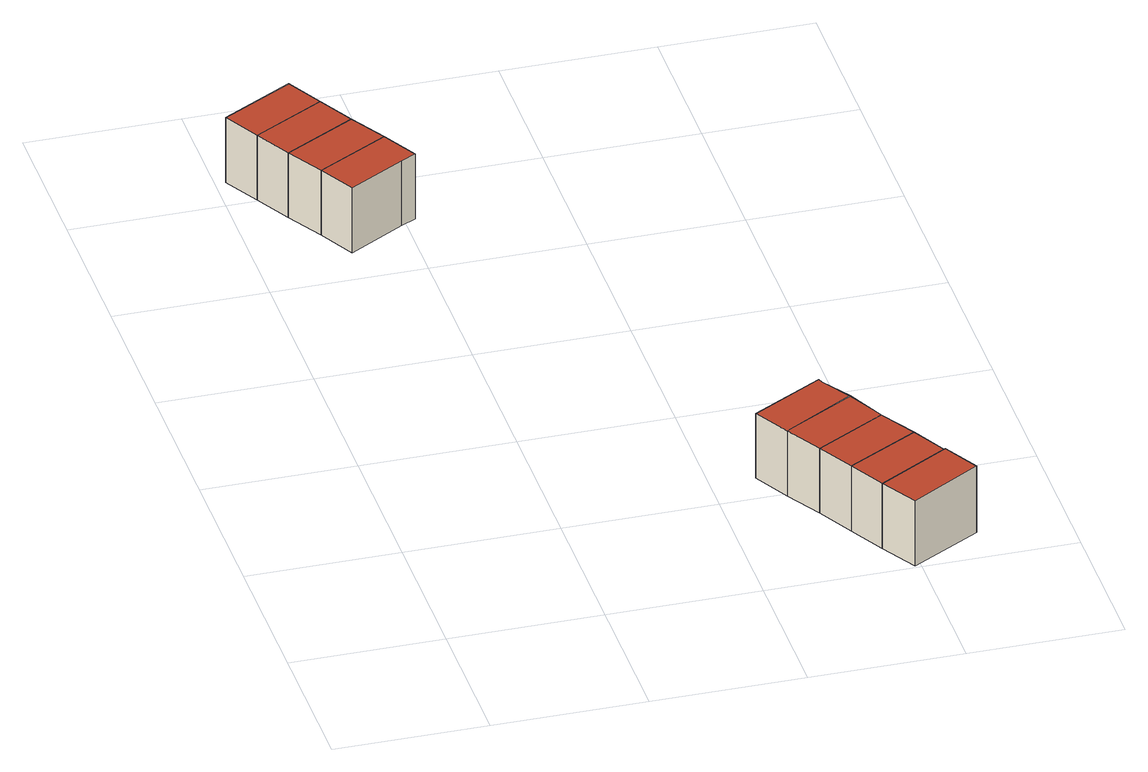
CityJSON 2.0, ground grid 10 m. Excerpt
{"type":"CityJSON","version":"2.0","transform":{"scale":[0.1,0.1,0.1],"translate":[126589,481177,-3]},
"CityObjects":{
"building1":{"type":"Building","attributes":{"b3_dak_type":"multiple horizontal","b3_h_dak_50p":1.91,"b3_h_dak_70p":1.93,"b3_h_dak_max":2.11,"b3_h_dak_min":1.77,"b3_h_maaiveld":-2.83,"b3_kas_warenhuis":false,"b3_mutatie_ahn3_ahn4":false,"b3_reconstructie_onvolledig":false,"b3_rmse_lod12":0.0403,"b3_rmse_lod13":0.0403,"b3_rmse_lod22":0.037,"b3_val3dity_lod12":"[]","b3_val3dity_lod13":"[]","b3_val3dity_lod22":"[]","b3_volume_lod12":69.95,"b3_volume_lod13":69.95,"b3_volume_lod22":69.76,"geconstateerd":false,"oorspronkelijkbouwjaar":1985,"status":"Pand in gebruik"},"children":["building1-1"]},
"building1-1":{"type":"BuildingPart","parents":["building1"],"geometry":[{"type":"Solid","lod":"2.2","boundaries":[[[[0,1,2,3]],[[4,1,0,5]],[[6,2,1,4]],[[5,0,3,7]],[[7,3,2,6]],[[7,6,4,5]]]],"semantics":{"surfaces":[{"type":"GroundSurface"},{"type":"WallSurface","on_footprint_edge":true},{"type":"RoofSurface"}],"values":[[0,1,1,1,1,2]]}}]},
"building2":{"type":"Building","attributes":{"b3_dak_type":"multiple horizontal","b3_h_dak_50p":1.91,"b3_h_dak_70p":1.93,"b3_h_dak_max":2.06,"b3_h_dak_min":1.83,"b3_h_maaiveld":-2.83,"b3_kas_warenhuis":false,"b3_mutatie_ahn3_ahn4":false,"b3_reconstructie_onvolledig":false,"b3_rmse_lod12":0.0399,"b3_rmse_lod13":0.0399,"b3_rmse_lod22":0.0381,"b3_val3dity_lod12":"[]","b3_val3dity_lod13":"[]","b3_val3dity_lod22":"[]","b3_volume_lod12":69.99,"b3_volume_lod13":69.99,"b3_volume_lod22":69.83,"geconstateerd":false,"oorspronkelijkbouwjaar":1985,"status":"Pand in gebruik"},"children":["building2-1"]},
"building2-1":{"type":"BuildingPart","parents":["building2"],"geometry":[{"type":"Solid","lod":"2.2","boundaries":[[[[8,2,1,9]],[[6,2,8,10]],[[10,8,9,11]],[[4,1,2,6]],[[11,9,1,4]],[[11,4,6,10]]]],"semantics":{"surfaces":[{"type":"GroundSurface"},{"type":"WallSurface","on_footprint_edge":true},{"type":"RoofSurface"}],"values":[[0,1,1,1,1,2]]}}]},
"building3":{"type":"Building","attributes":{"b3_dak_type":"multiple horizontal","b3_h_dak_50p":1.91,"b3_h_dak_70p":1.93,"b3_h_dak_max":2.08,"b3_h_dak_min":1.78,"b3_h_maaiveld":-2.82,"b3_kas_warenhuis":false,"b3_mutatie_ahn3_ahn4":false,"b3_reconstructie_onvolledig":false,"b3_rmse_lod12":0.0404,"b3_rmse_lod13":0.0404,"b3_rmse_lod22":0.0389,"b3_val3dity_lod12":"[]","b3_val3dity_lod13":"[]","b3_val3dity_lod22":"[]","b3_volume_lod12":69.8,"b3_volume_lod13":69.8,"b3_volume_lod22":69.65,"geconstateerd":false,"oorspronkelijkbouwjaar":1985,"status":"Pand in gebruik"},"children":["building3-1"]},
"building3-1":{"type":"BuildingPart","parents":["building3"],"geometry":[{"type":"Solid","lod":"2.2","boundaries":[[[[9,12,13,8]],[[14,12,9,11]],[[15,13,12,14]],[[11,9,8,10]],[[10,8,13,15]],[[10,15,14,11]]]],"semantics":{"surfaces":[{"type":"GroundSurface"},{"type":"WallSurface","on_footprint_edge":true},{"type":"RoofSurface"}],"values":[[0,1,1,1,1,2]]}}]},
"building4":{"type":"Building","attributes":{"b3_dak_type":"multiple horizontal","b3_h_dak_50p":1.92,"b3_h_dak_70p":1.94,"b3_h_dak_max":2.07,"b3_h_dak_min":1.81,"b3_h_maaiveld":-2.81,"b3_kas_warenhuis":false,"b3_mutatie_ahn3_ahn4":false,"b3_reconstructie_onvolledig":false,"b3_rmse_lod12":0.0379,"b3_rmse_lod13":0.0379,"b3_rmse_lod22":0.0362,"b3_val3dity_lod12":"[]","b3_val3dity_lod13":"[]","b3_val3dity_lod22":"[]","b3_volume_lod12":69.45,"b3_volume_lod13":69.45,"b3_volume_lod22":69.3,"geconstateerd":false,"oorspronkelijkbouwjaar":1985,"status":"Pand in gebruik"},"children":["building4-1"]},
"building4-1":{"type":"BuildingPart","parents":["building4"],"geometry":[{"type":"Solid","lod":"2.2","boundaries":[[[[13,12,16,17,18]],[[19,16,12,14]],[[20,17,16,19]],[[15,13,18,21]],[[21,18,17,20]],[[14,12,13,15]],[[14,15,21,20,19]]]],"semantics":{"surfaces":[{"type":"GroundSurface"},{"type":"WallSurface","on_footprint_edge":true},{"type":"RoofSurface"}],"values":[[0,1,1,1,1,1,2]]}}]},
"building5":{"type":"Building","attributes":{"b3_dak_type":"multiple horizontal","b3_h_dak_50p":1.93,"b3_h_dak_70p":1.95,"b3_h_dak_max":2.06,"b3_h_dak_min":1.74,"b3_h_maaiveld":-2.78,"b3_kas_warenhuis":false,"b3_mutatie_ahn3_ahn4":false,"b3_reconstructie_onvolledig":false,"b3_rmse_lod12":0.044,"b3_rmse_lod13":0.044,"b3_rmse_lod22":0.0421,"b3_val3dity_lod12":"[]","b3_val3dity_lod13":"[]","b3_val3dity_lod22":"[]","b3_volume_lod12":68.93,"b3_volume_lod13":68.93,"b3_volume_lod22":68.77,"geconstateerd":false,"oorspronkelijkbouwjaar":1985,"status":"Pand in gebruik"},"children":["building5-1"]},
"building5-1":{"type":"BuildingPart","parents":["building5"],"geometry":[{"type":"Solid","lod":"2.2","boundaries":[[[[22,23,24,25,26]],[[27,23,22,28]],[[29,24,23,27]],[[30,25,24,29]],[[28,22,26,31]],[[31,26,25,30]],[[31,30,29,27,28]]]],"semantics":{"surfaces":[{"type":"GroundSurface"},{"type":"WallSurface","on_footprint_edge":true},{"type":"RoofSurface"}],"values":[[0,1,1,1,1,1,2]]}}]},
"building6":{"type":"Building","attributes":{"b3_dak_type":"multiple horizontal","b3_h_dak_50p":1.94,"b3_h_dak_70p":1.96,"b3_h_dak_max":2.13,"b3_h_dak_min":1.84,"b3_h_maaiveld":-2.79,"b3_kas_warenhuis":false,"b3_mutatie_ahn3_ahn4":false,"b3_reconstructie_onvolledig":false,"b3_rmse_lod12":0.0374,"b3_rmse_lod13":0.0374,"b3_rmse_lod22":0.0358,"b3_val3dity_lod12":"[]","b3_val3dity_lod13":"[]","b3_val3dity_lod22":"[]","b3_volume_lod12":69.27,"b3_volume_lod13":69.27,"b3_volume_lod22":69.12,"geconstateerd":false,"oorspronkelijkbouwjaar":1985,"status":"Pand in gebruik"},"children":["building6-1"]},
"building6-1":{"type":"BuildingPart","parents":["building6"],"geometry":[{"type":"Solid","lod":"2.2","boundaries":[[[[26,32,33,22]],[[34,32,26,31]],[[35,33,32,34]],[[31,26,22,28]],[[28,22,33,35]],[[28,35,34,31]]]],"semantics":{"surfaces":[{"type":"GroundSurface"},{"type":"WallSurface","on_footprint_edge":true},{"type":"RoofSurface"}],"values":[[0,1,1,1,1,2]]}}]},
"building7":{"type":"Building","attributes":{"b3_dak_type":"multiple horizontal","b3_h_dak_50p":1.94,"b3_h_dak_70p":1.96,"b3_h_dak_max":2.04,"b3_h_dak_min":1.75,"b3_h_maaiveld":-2.79,"b3_kas_warenhuis":false,"b3_mutatie_ahn3_ahn4":false,"b3_reconstructie_onvolledig":false,"b3_rmse_lod12":0.0409,"b3_rmse_lod13":0.0409,"b3_rmse_lod22":0.0398,"b3_val3dity_lod12":"[]","b3_val3dity_lod13":"[]","b3_val3dity_lod22":"[]","b3_volume_lod12":69.33,"b3_volume_lod13":69.33,"b3_volume_lod22":69.2,"geconstateerd":false,"oorspronkelijkbouwjaar":1985,"status":"Pand in gebruik"},"children":["building7-1"]},
"building7-1":{"type":"BuildingPart","parents":["building7"],"geometry":[{"type":"Solid","lod":"2.2","boundaries":[[[[36,33,32,37]],[[35,33,36,38]],[[38,36,37,39]],[[34,32,33,35]],[[39,37,32,34]],[[39,34,35,38]]]],"semantics":{"surfaces":[{"type":"GroundSurface"},{"type":"WallSurface","on_footprint_edge":true},{"type":"RoofSurface"}],"values":[[0,1,1,1,1,2]]}}]},
"building8":{"type":"Building","attributes":{"b3_dak_type":"multiple horizontal","b3_h_dak_50p":1.93,"b3_h_dak_70p":1.96,"b3_h_dak_max":2.13,"b3_h_dak_min":1.83,"b3_h_maaiveld":-2.79,"b3_kas_warenhuis":false,"b3_mutatie_ahn3_ahn4":false,"b3_reconstructie_onvolledig":false,"b3_rmse_lod12":0.0437,"b3_rmse_lod13":0.0437,"b3_rmse_lod22":0.0418,"b3_val3dity_lod12":"[]","b3_val3dity_lod13":"[]","b3_val3dity_lod22":"[]","b3_volume_lod12":69.29,"b3_volume_lod13":69.29,"b3_volume_lod22":69.13,"geconstateerd":false,"oorspronkelijkbouwjaar":1985,"status":"Pand in gebruik"},"children":["building8-1"]},
"building8-1":{"type":"BuildingPart","parents":["building8"],"geometry":[{"type":"Solid","lod":"2.2","boundaries":[[[[40,36,37,41]],[[38,36,40,42]],[[42,40,41,43]],[[39,37,36,38]],[[43,41,37,39]],[[43,39,38,42]]]],"semantics":{"surfaces":[{"type":"GroundSurface"},{"type":"WallSurface","on_footprint_edge":true},{"type":"RoofSurface"}],"values":[[0,1,1,1,1,2]]}}]},
"building9":{"type":"Building","attributes":{"b3_dak_type":"multiple horizontal","b3_h_dak_50p":1.94,"b3_h_dak_70p":1.95,"b3_h_dak_max":2.06,"b3_h_dak_min":1.82,"b3_h_maaiveld":-2.8,"b3_kas_warenhuis":false,"b3_mutatie_ahn3_ahn4":false,"b3_reconstructie_onvolledig":false,"b3_rmse_lod12":0.0395,"b3_rmse_lod13":0.0395,"b3_rmse_lod22":0.0372,"b3_val3dity_lod12":"[]","b3_val3dity_lod13":"[]","b3_val3dity_lod22":"[]","b3_volume_lod12":69.34,"b3_volume_lod13":69.34,"b3_volume_lod22":69.19,"geconstateerd":false,"oorspronkelijkbouwjaar":1900,"status":"Pand in gebruik"},"children":["building9-1"]},
"building9-1":{"type":"BuildingPart","parents":["building9"],"geometry":[{"type":"Solid","lod":"2.2","boundaries":[[[[41,44,45,40]],[[46,44,41,47]],[[48,45,44,46]],[[47,41,40,42]],[[42,40,45,48]],[[42,48,46,47]]]],"semantics":{"surfaces":[{"type":"GroundSurface"},{"type":"WallSurface","on_footprint_edge":true},{"type":"RoofSurface"}],"values":[[0,1,1,1,1,2]]}}]}
},
"vertices":[
[54,551,2],[67,527,2],[20,501,2],[7,525,2],[67,527,49],[54,551,49],[20,501,49],[7,525,49],
[33,477,2],[80,503,2],[33,477,49],[80,503,49],
[94,479,2],[47,453,2],[94,479,49],[47,453,49],
[107,455,2],[97,450,2],[60,429,2],[107,455,49],[97,450,49],[60,429,49],
[242,98,2],[229,122,2],[276,148,2],[277,145,2],[289,124,2],[229,122,49],[242,98,49],[276,148,49],[277,145,49],[289,124,50],
[302,100,2],[256,74,2],[302,100,49],[256,74,49],
[269,50,2],[316,76,2],[269,50,49],[316,76,49],
[282,26,2],[329,52,2],[282,26,49],[329,52,49],
[342,28,2],[296,2,2],[342,28,50],[329,52,50],[296,2,49]
]}
